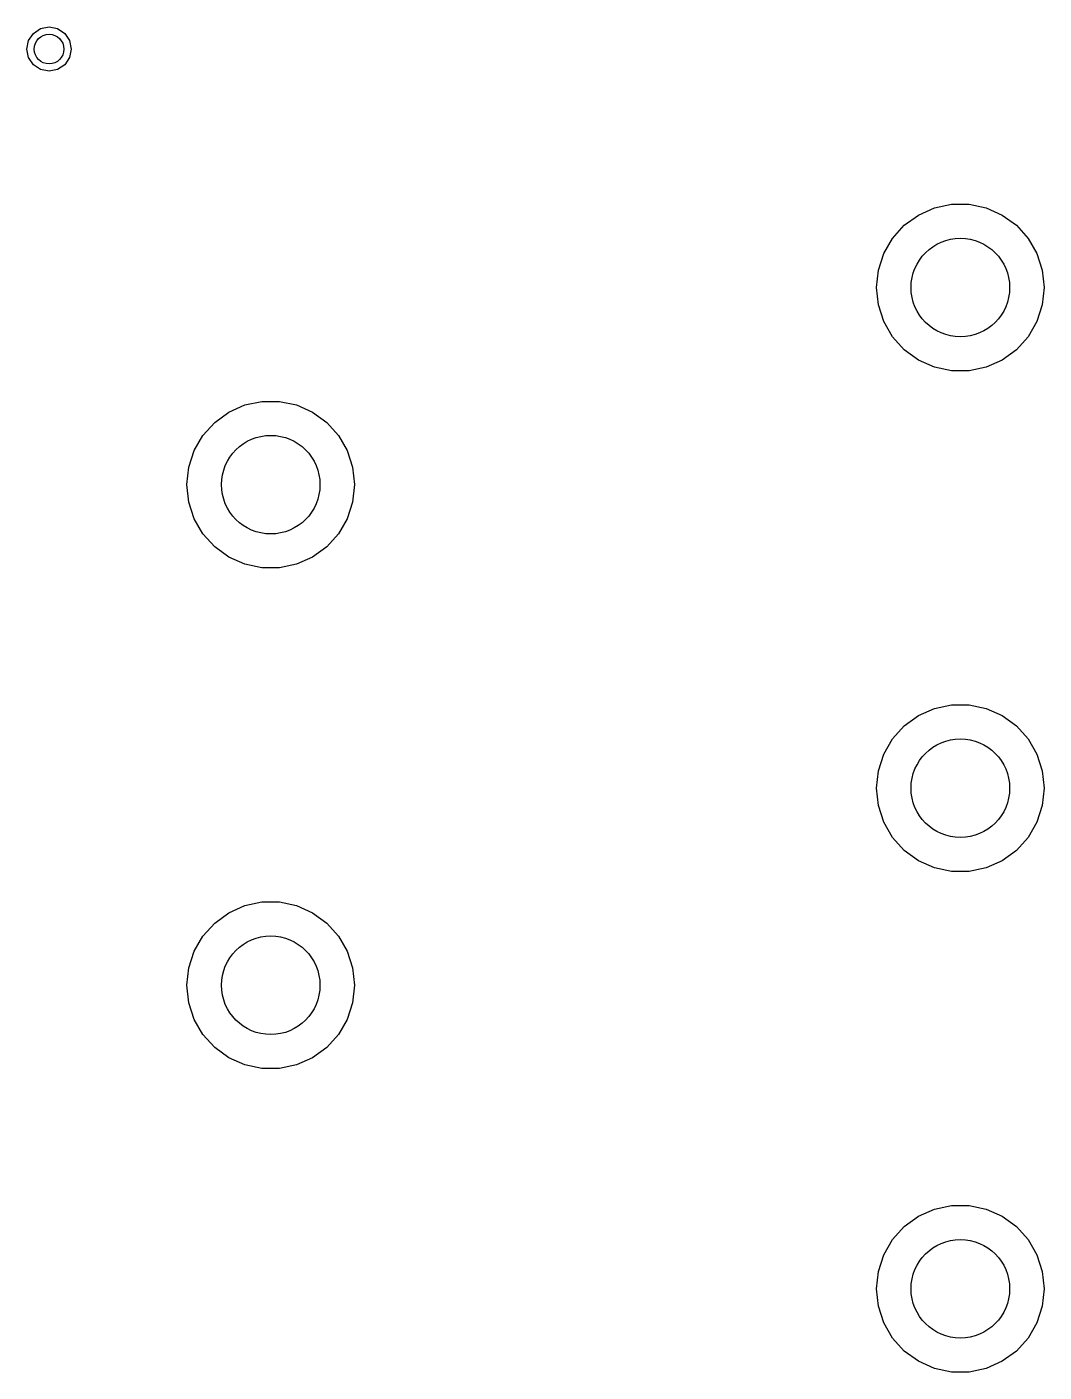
# Model space of a CAD drawing. Extents: x 4.65 to 6.27, y -4.67 to -2.2.
# Drawn here: x 5.769 to 6.175, y -3.304 to -2.767 of the extents above; entities that cross this region are included whole.
import ezdxf

# ---------------------------------------------------------------- set-up
doc = ezdxf.new("R2010")
doc.units = 0
doc.header["$MEASUREMENT"] = 0
doc.layers.add('BLACK', color=7, linetype='CONTINUOUS')

msp = doc.modelspace()

# ---------------------------------------------------------------- linework, layer by layer
at = {"layer": 'BLACK', "linetype": 'CONTINUOUS'}
for p, q in [((5.7713, -2.76933), (5.77417, -2.76741)), ((5.77417, -2.76741), (5.77756, -2.76673)), ((5.77756, -2.76673), (5.78095, -2.76741)), ((5.78095, -2.76741), (5.78382, -2.76933)), ((5.7687, -2.77559), (5.76938, -2.7722)), ((5.76938, -2.7722), (5.7713, -2.76933)), ((5.78382, -2.76933), (5.78574, -2.7722)), ((5.78574, -2.7722), (5.78642, -2.77559)), ((5.76938, -2.77898), (5.7687, -2.77559)), ((5.78642, -2.77559), (5.78574, -2.77898)), ((5.7713, -2.78185), (5.76938, -2.77898)), ((5.77417, -2.78377), (5.7713, -2.78185)), ((5.77756, -2.78445), (5.77417, -2.78377)), ((5.78095, -2.78377), (5.77756, -2.78445)), ((5.78382, -2.78185), (5.78095, -2.78377)), ((5.78574, -2.77898), (5.78382, -2.78185)), ((6.11934, -2.846), (6.125, -2.84188)), ((6.125, -2.84188), (6.13139, -2.83904)), ((6.13139, -2.83904), (6.13823, -2.83758)), ((6.13823, -2.83758), (6.14523, -2.83758)), ((6.14523, -2.83758), (6.15207, -2.83904)), ((6.15207, -2.83904), (6.15846, -2.84188)), ((6.15846, -2.84188), (6.16412, -2.846)), ((6.11466, -2.8512), (6.11934, -2.846)), ((6.16412, -2.846), (6.16881, -2.8512)), ((6.11116, -2.85725), (6.11466, -2.8512)), ((6.16881, -2.8512), (6.1723, -2.85725)), ((6.109, -2.86391), (6.11116, -2.85725)), ((6.1723, -2.85725), (6.17447, -2.86391)), ((6.10827, -2.87087), (6.109, -2.86391)), ((6.17447, -2.86391), (6.1752, -2.87087)), ((6.109, -2.87782), (6.10827, -2.87087)), ((6.1752, -2.87087), (6.17447, -2.87782)), ((6.11116, -2.88448), (6.109, -2.87782)), ((6.17447, -2.87782), (6.1723, -2.88448)), ((6.11466, -2.89054), (6.11116, -2.88448)), ((6.1723, -2.88448), (6.16881, -2.89054)), ((6.11934, -2.89574), (6.11466, -2.89054)), ((6.16881, -2.89054), (6.16412, -2.89574)), ((6.125, -2.89985), (6.11934, -2.89574)), ((6.16412, -2.89574), (6.15846, -2.89985)), ((6.13139, -2.90269), (6.125, -2.89985)), ((6.15846, -2.89985), (6.15207, -2.90269)), ((6.13823, -2.90415), (6.13139, -2.90269)), ((6.14523, -2.90415), (6.13823, -2.90415)), ((6.15207, -2.90269), (6.14523, -2.90415)), ((5.84941, -2.92063), (5.8558, -2.91778)), ((5.8558, -2.91778), (5.86264, -2.91633)), ((5.86264, -2.91633), (5.86964, -2.91633)), ((5.86964, -2.91633), (5.87648, -2.91778)), ((5.87648, -2.91778), (5.88287, -2.92063)), ((5.84375, -2.92474), (5.84941, -2.92063)), ((5.88287, -2.92063), (5.88853, -2.92474)), ((5.83907, -2.92994), (5.84375, -2.92474)), ((5.88853, -2.92474), (5.89322, -2.92994)), ((5.83557, -2.936), (5.83907, -2.92994)), ((5.89322, -2.92994), (5.89671, -2.936)), ((5.83341, -2.94265), (5.83557, -2.936)), ((5.89671, -2.936), (5.89887, -2.94265)), ((5.83268, -2.94961), (5.83341, -2.94265)), ((5.89887, -2.94265), (5.89961, -2.94961)), ((5.83341, -2.95656), (5.83268, -2.94961)), ((5.89961, -2.94961), (5.89887, -2.95656)), ((5.83557, -2.96322), (5.83341, -2.95656)), ((5.89887, -2.95656), (5.89671, -2.96322)), ((5.83907, -2.96928), (5.83557, -2.96322)), ((5.89671, -2.96322), (5.89322, -2.96928)), ((5.84375, -2.97448), (5.83907, -2.96928)), ((5.89322, -2.96928), (5.88853, -2.97448)), ((5.84941, -2.97859), (5.84375, -2.97448)), ((5.88853, -2.97448), (5.88287, -2.97859)), ((5.8558, -2.98143), (5.84941, -2.97859)), ((5.86264, -2.98289), (5.8558, -2.98143)), ((5.87648, -2.98143), (5.86964, -2.98289)), ((5.88287, -2.97859), (5.87648, -2.98143)), ((5.86964, -2.98289), (5.86264, -2.98289)), ((6.125, -3.04188), (6.13139, -3.03904)), ((6.13139, -3.03904), (6.13823, -3.03758)), ((6.13823, -3.03758), (6.14523, -3.03758)), ((6.14523, -3.03758), (6.15207, -3.03904)), ((6.15207, -3.03904), (6.15846, -3.04188)), ((6.11466, -3.0512), (6.11934, -3.046)), ((6.11934, -3.046), (6.125, -3.04188)), ((6.15846, -3.04188), (6.16412, -3.046)), ((6.16412, -3.046), (6.16881, -3.0512)), ((6.11116, -3.05725), (6.11466, -3.0512)), ((6.16881, -3.0512), (6.1723, -3.05725)), ((6.109, -3.06391), (6.11116, -3.05725)), ((6.1723, -3.05725), (6.17447, -3.06391)), ((6.10827, -3.07087), (6.109, -3.06391)), ((6.17447, -3.06391), (6.1752, -3.07087)), ((6.109, -3.07782), (6.10827, -3.07087)), ((6.1752, -3.07087), (6.17447, -3.07782)), ((6.11116, -3.08448), (6.109, -3.07782)), ((6.17447, -3.07782), (6.1723, -3.08448)), ((6.11466, -3.09054), (6.11116, -3.08448)), ((6.1723, -3.08448), (6.16881, -3.09054)), ((6.11934, -3.09574), (6.11466, -3.09054)), ((6.16881, -3.09054), (6.16412, -3.09574)), ((6.125, -3.09985), (6.11934, -3.09574)), ((6.13139, -3.10269), (6.125, -3.09985)), ((6.15846, -3.09985), (6.15207, -3.10269)), ((6.16412, -3.09574), (6.15846, -3.09985)), ((6.13823, -3.10415), (6.13139, -3.10269)), ((6.14523, -3.10415), (6.13823, -3.10415)), ((6.15207, -3.10269), (6.14523, -3.10415)), ((5.8558, -3.11778), (5.86264, -3.11633)), ((5.86264, -3.11633), (5.86964, -3.11633)), ((5.86964, -3.11633), (5.87648, -3.11778)), ((5.84375, -3.12474), (5.84941, -3.12063)), ((5.84941, -3.12063), (5.8558, -3.11778)), ((5.87648, -3.11778), (5.88287, -3.12063)), ((5.88287, -3.12063), (5.88853, -3.12474)), ((5.83907, -3.12994), (5.84375, -3.12474)), ((5.88853, -3.12474), (5.89322, -3.12994)), ((5.83557, -3.136), (5.83907, -3.12994)), ((5.89322, -3.12994), (5.89671, -3.136)), ((5.83341, -3.14265), (5.83557, -3.136)), ((5.89671, -3.136), (5.89887, -3.14265)), ((5.83268, -3.14961), (5.83341, -3.14265)), ((5.89887, -3.14265), (5.89961, -3.14961)), ((5.83341, -3.15656), (5.83268, -3.14961)), ((5.89961, -3.14961), (5.89887, -3.15656)), ((5.83557, -3.16322), (5.83341, -3.15656)), ((5.89887, -3.15656), (5.89671, -3.16322)), ((5.83907, -3.16928), (5.83557, -3.16322)), ((5.89671, -3.16322), (5.89322, -3.16928)), ((5.84375, -3.17448), (5.83907, -3.16928)), ((5.89322, -3.16928), (5.88853, -3.17448)), ((5.84941, -3.17859), (5.84375, -3.17448)), ((5.88853, -3.17448), (5.88287, -3.17859)), ((5.8558, -3.18143), (5.84941, -3.17859)), ((5.86264, -3.18289), (5.8558, -3.18143)), ((5.87648, -3.18143), (5.86964, -3.18289)), ((5.88287, -3.17859), (5.87648, -3.18143)), ((5.86964, -3.18289), (5.86264, -3.18289)), ((6.125, -3.24188), (6.13139, -3.23904)), ((6.13139, -3.23904), (6.13823, -3.23758)), ((6.13823, -3.23758), (6.14523, -3.23758)), ((6.14523, -3.23758), (6.15207, -3.23904)), ((6.15207, -3.23904), (6.15846, -3.24188)), ((6.11466, -3.2512), (6.11934, -3.246)), ((6.11934, -3.246), (6.125, -3.24188)), ((6.15846, -3.24188), (6.16412, -3.246)), ((6.16412, -3.246), (6.16881, -3.2512)), ((6.11116, -3.25725), (6.11466, -3.2512)), ((6.16881, -3.2512), (6.1723, -3.25725)), ((6.109, -3.26391), (6.11116, -3.25725)), ((6.1723, -3.25725), (6.17447, -3.26391)), ((6.10827, -3.27087), (6.109, -3.26391)), ((6.17447, -3.26391), (6.1752, -3.27087)), ((6.109, -3.27782), (6.10827, -3.27087)), ((6.1752, -3.27087), (6.17447, -3.27782)), ((6.11116, -3.28448), (6.109, -3.27782)), ((6.17447, -3.27782), (6.1723, -3.28448)), ((6.11466, -3.29054), (6.11116, -3.28448)), ((6.1723, -3.28448), (6.16881, -3.29054)), ((6.11934, -3.29574), (6.11466, -3.29054)), ((6.16881, -3.29054), (6.16412, -3.29574)), ((6.125, -3.29985), (6.11934, -3.29574)), ((6.16412, -3.29574), (6.15846, -3.29985)), ((6.13139, -3.30269), (6.125, -3.29985)), ((6.13823, -3.30415), (6.13139, -3.30269)), ((6.14523, -3.30415), (6.13823, -3.30415)), ((6.15207, -3.30269), (6.14523, -3.30415)), ((6.15846, -3.29985), (6.15207, -3.30269))]:
    msp.add_line(p, q, dxfattribs=at)
at = {"layer": 'BLACK'}
for centre, radius in [((5.77756, -2.77559), 0.00591), ((6.14173, -2.87087), 0.01969), ((5.86614, -2.94961), 0.01969), ((6.14173, -3.07087), 0.01969), ((5.86614, -3.14961), 0.01969), ((6.14173, -3.27087), 0.01969)]:
    msp.add_circle(centre, radius, dxfattribs=at)

doc.saveas('drawing.dxf')
